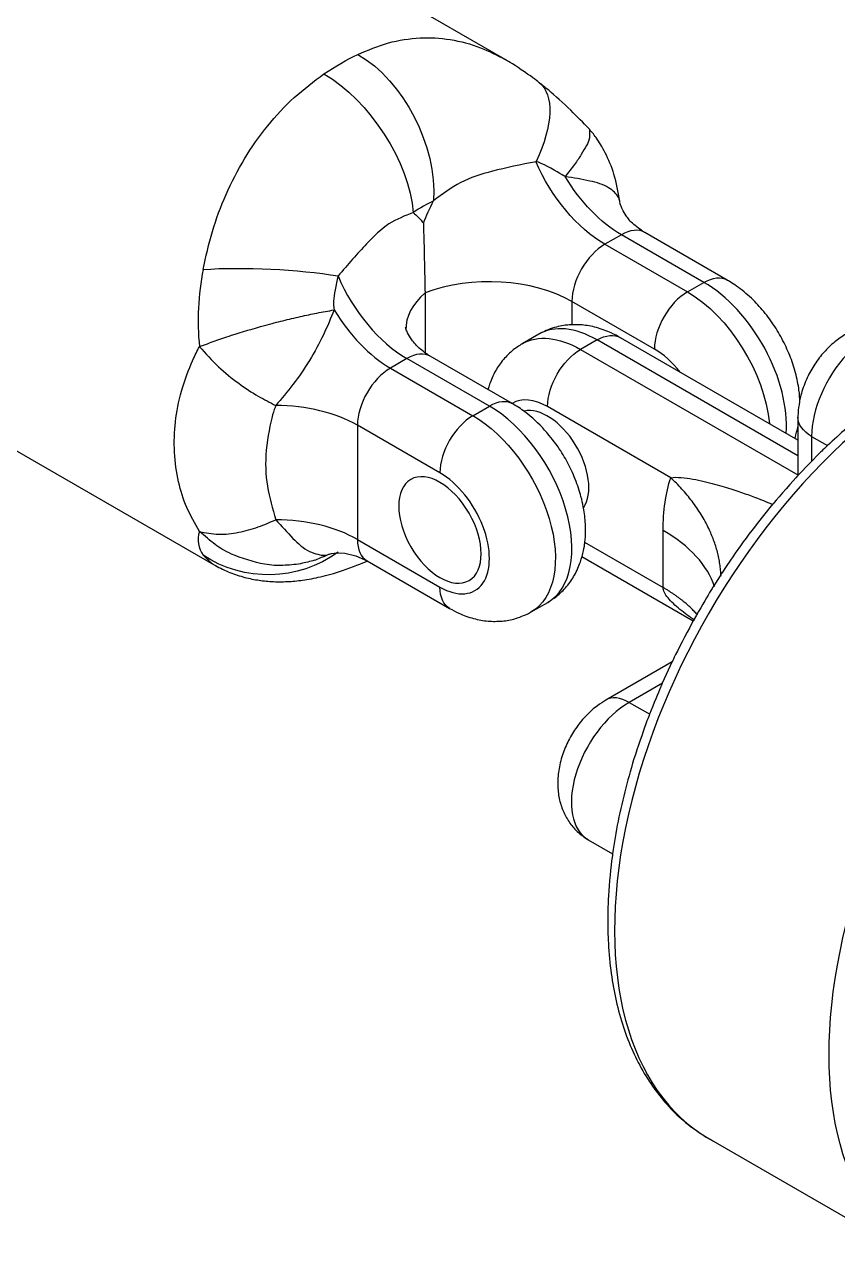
# Model space of a CAD drawing. Extents: x 0 to 11, y 0 to 8.5.
# Drawn here: x 6.402 to 6.859, y 6.547 to 7.243 of the extents above; entities that cross this region are included whole.
import ezdxf

# ---------------------------------------------------------------- set-up
doc = ezdxf.new("R2010")
doc.units = 0
doc.header["$LTSCALE"] = 0.5
doc.header["$MEASUREMENT"] = 0
doc.layers.add('TANGENT_LINES', color=7, linetype='CONTINUOUS')
doc.layers.add('VISIBLE', color=7, linetype='CONTINUOUS')

msp = doc.modelspace()

# ---------------------------------------------------------------- linework, layer by layer
at = {"layer": 'TANGENT_LINES'}
for p, q in [((6.7373, 7.12509), (6.72802, 7.11973)), ((6.7837, 7.0983), (6.7373, 7.12509)), ((6.72802, 7.11973), (6.77442, 7.09294)), ((6.77442, 7.09294), (6.7837, 7.0983)), ((6.75586, 7.0608), (6.70946, 7.08759)), ((6.70946, 7.08759), (6.70946, 7.07431)), ((6.72365, 7.06588), (6.71437, 7.06052)), ((6.71437, 7.06052), (6.8366, 6.98996)), ((6.8366, 7.00067), (6.72365, 7.06588)), ((6.61667, 7.05544), (6.60739, 7.05008)), ((6.66306, 7.02865), (6.61667, 7.05544)), ((6.60739, 7.05008), (6.65379, 7.02329)), ((6.65379, 7.02329), (6.66306, 7.02865)), ((6.76504, 6.98841), (6.69581, 7.02838)), ((6.63523, 6.99115), (6.58883, 7.01794)), ((6.58883, 7.01794), (6.58883, 6.95365)), ((6.84429, 7.01166), (6.84429, 6.99758)), ((6.84429, 7.01166), (6.8533, 7.00646)), ((6.76077, 6.92658), (6.76077, 6.95873)), ((6.58883, 6.95365), (6.63523, 6.92686)), ((6.71663, 6.95207), (6.76077, 6.92658)), ((6.57018, 6.94474), (6.572, 6.94507)), ((6.76038, 6.87278), (6.74165, 6.86197)), ((6.74165, 6.86197), (6.7532, 6.8553))]:
    msp.add_line(p, q, dxfattribs=at)
for centre, radius, start, end in [((6.64625, 7.07694), 0.14701, 168.78003, 185.79932), ((6.51376, 6.95342), 0.01454, 161.30107, 216.32402)]:
    msp.add_arc(centre, radius, start, end, dxfattribs=at)
at = {"layer": 'TANGENT_LINES', "extrusion": (0, 0, -1)}
for centre, major_axis, ratio, start_param, end_param in [((6.57955, 7.08759), (-0.08202, -0.14206), 0.57735, 2.273852, 2.438537), ((6.58527, 7.17098), (-0.02849, 0.05911), 0.622881, 0.740694, 2.31149), ((6.57382, 7.16437), (-0.03662, 0.05445), 0.527907, 0.823315, 2.394111), ((6.65052, 7.15912), (0.04043, 0.05168), 0.446006, 0.000461, 1.10512), ((6.72802, 7.17331), (-0.03281, 0.05683), 0.57735, 3.926991, 4.915423), ((6.7373, 7.17866), (-0.03281, 0.05683), 0.57735, 3.926991, 4.678379), ((6.68162, 7.12509), (-0.04593, -0.07956), 0.57735, 1.326498, 1.478891), ((6.57027, 7.0608), (-0.04593, -0.07956), 0.57735, 3.233498, 3.385891), ((6.53917, 7.09483), (-0.06555, 0.00305), 0.16695, 0.961055, 2.195547), ((6.7837, 7.07687), (-0.01312, -0.02273), 0.57735, 2.356194, 3.141833), ((6.77442, 7.03937), (-0.03281, 0.05683), 0.57735, 0.785398, 2.242453), ((6.71437, 7.00695), (-0.03281, 0.05683), 0.57735, 6.282992, 7.068583), ((6.72365, 7.04445), (-0.01312, -0.02273), 0.57735, 2.356194, 3.141593), ((6.71437, 7.03909), (-0.01312, -0.02273), 0.57735, 0.785398, 2.356194), ((7.03503, 6.76858), (-0.12795, -0.22162), 0.57735, 0, 3.141593), ((6.65379, 6.96972), (-0.03281, 0.05683), 0.57735, 0.785398, 3.141399), ((6.86285, 7.02238), (0.02625, 0), 0.57735, 2.356194, 3.141877), ((6.85357, 6.90515), (-0.06562, 0.11365), 0.57735, 5.497787, 5.80248), ((6.53917, 6.99839), (0.06338, 0.01697), 0.984225, 1.196004, 2.430497), ((6.65379, 6.93757), (-0.01312, -0.02273), 0.57735, 0.000185, 0.785398)]:
    msp.add_ellipse(centre, major_axis=major_axis, ratio=ratio, start_param=start_param, end_param=end_param, dxfattribs=at)
at = {"layer": 'TANGENT_LINES'}
for centre, major_axis, start_param, end_param in [((6.62595, 7.0608), (0.04921, 0.08524), 0.703055, 0.867741), ((6.7373, 7.10366), (0.01312, 0.02273), 0, 0.785398), ((6.72802, 7.0983), (0.01312, 0.02273), 0.785398, 2.356194), ((6.66306, 7.0608), (-0.06562, 0), 3.926991, 5.296429), ((6.61667, 7.10902), (0.03281, -0.05683), 4.509355, 5.497787), ((6.91439, 6.83823), (0.12795, 0.22162), 0, 3.141593), ((6.7837, 7.04472), (0.03281, -0.05683), 0.698786, 2.356194), ((6.68162, 7.07151), (-0.06562, 0), 5.699145, 6.283969), ((6.77442, 7.07151), (0.01312, 0.02273), 0.785398, 2.356194), ((6.60739, 7.10366), (0.03281, -0.05683), 4.746399, 5.497787), ((6.87677, 7.03041), (0.02297, 0.03978), 0, 2.356194), ((6.72365, 7.01231), (0.03281, -0.05683), 2.356194, 3.141593), ((6.75586, 7.02865), (0.01969, -0.0341), 1.812545, 2.356194), ((6.61667, 7.03401), (0.01312, 0.02273), 0, 0.785398), ((6.60739, 7.02865), (0.01312, 0.02273), 0.785398, 2.356194), ((6.69581, 6.99623), (0.01969, -0.0341), 2.356194, 3.156541), ((6.54243, 6.99115), (-0.06562, 0), 3.926991, 4.70457), ((6.66306, 7.00722), (0.01312, 0.02273), 0.00143, 0.785398), ((6.66306, 6.97508), (0.03281, -0.05683), 0, 2.356194), ((6.65379, 7.00186), (0.01312, 0.02273), 0.785398, 2.356194), ((6.63523, 6.959), (0.01969, -0.0341), 5.497787, 8.63938), ((6.54243, 6.92686), (-0.06562, 0), 3.926991, 4.70457), ((6.68653, 6.91587), (-0.10499, 0), 3.326397, 3.926991), ((6.60739, 6.96436), (0.01312, 0.02273), 2.356194, 3.141593), ((6.74165, 6.82447), (0.02297, 0.03978), 0.785398, 3.141593), ((6.74165, 6.84054), (0.01312, -0.02273), 2.356194, 3.141914)]:
    msp.add_ellipse(centre, major_axis=major_axis, ratio=0.57735, start_param=start_param, end_param=end_param, dxfattribs=at)
for points, knots in [([(6.58909, 7.22658), (6.59472, 7.22896), (6.60594, 7.23371), (6.62403, 7.23641), (6.64097, 7.23554), (6.6582, 7.23092), (6.66747, 7.22602), (6.67195, 7.22366)], [0, 0, 0, 0, 0.205912, 0.410307, 0.608648, 0.810666, 1, 1, 1, 1]), ([(6.50205, 7.10554), (6.50363, 7.11272), (6.50679, 7.12709), (6.51453, 7.14793), (6.52491, 7.16814), (6.53798, 7.18663), (6.55278, 7.20276), (6.56428, 7.21131), (6.57001, 7.21556)], [0, 0, 0, 0, 0.166341, 0.333225, 0.502073, 0.670667, 0.836099, 1, 1, 1, 1]), ([(6.71898, 7.18482), (6.71904, 7.18479), (6.71935, 7.18462), (6.71979, 7.17893), (6.71757, 7.17535), (6.71474, 7.17003), (6.71095, 7.16456), (6.70748, 7.16015), (6.70563, 7.1578)], [0, 0, 0, 0, 0.039664, 0.215145, 0.382047, 0.56916, 0.770805, 1, 1, 1, 1]), ([(6.68927, 7.16621), (6.68081, 7.1645), (6.66498, 7.16129), (6.64663, 7.15548), (6.63663, 7.14794), (6.63167, 7.14419)], [0, 0, 0, 0, 0.366662, 0.68552, 1, 1, 1, 1]), ([(6.70563, 7.1578), (6.70551, 7.15791), (6.70488, 7.15844), (6.69251, 7.16547), (6.69008, 7.16603), (6.68927, 7.16621)], [0, 0, 0, 0, 0.139822, 0.712089, 1, 1, 1, 1]), ([(6.73637, 7.144), (6.7362, 7.14476), (6.73575, 7.1468), (6.73006, 7.15248), (6.71934, 7.15564), (6.71036, 7.15705), (6.70563, 7.1578)], [0, 0, 0, 0, 0.140698, 0.378227, 0.671863, 1, 1, 1, 1]), ([(6.62022, 7.13758), (6.61551, 7.13573), (6.60582, 7.13193), (6.59355, 7.11986), (6.58343, 7.10825), (6.57792, 7.10192)], [0, 0, 0, 0, 0.300837, 0.618988, 1, 1, 1, 1]), ([(6.57792, 7.10192), (6.57673, 7.0966), (6.5749, 7.08844), (6.5756, 7.08378), (6.57569, 7.08303), (6.57571, 7.08279)], [0, 0, 0, 0, 0.564168, 0.864842, 1, 1, 1, 1]), ([(6.49999, 7.06208), (6.50299, 7.06322), (6.50905, 7.06553), (6.51794, 7.06858), (6.53672, 7.07417), (6.54654, 7.07666), (6.55687, 7.07912), (6.56601, 7.08107), (6.57246, 7.08222), (6.57571, 7.08279)], [0, 0, 0, 0, 0.131709, 0.266241, 0.455345, 0.595819, 0.733137, 0.865204, 1, 1, 1, 1]), ([(6.57571, 7.08279), (6.57383, 7.07816), (6.56999, 7.06869), (6.56216, 7.05422), (6.55283, 7.04073), (6.5462, 7.03288), (6.54294, 7.02903)], [0, 0, 0, 0, 0.2447, 0.499711, 0.754493, 1, 1, 1, 1]), ([(6.49999, 6.95808), (6.49745, 6.96254), (6.49239, 6.97145), (6.4878, 6.98612), (6.48544, 7.00273), (6.48614, 7.02007), (6.48929, 7.03687), (6.49575, 7.05408), (6.49876, 7.05976), (6.49999, 7.06208)], [0, 0, 0, 0, 0.142418, 0.28459, 0.433385, 0.584268, 0.737036, 0.892264, 1, 1, 1, 1]), ([(6.49999, 7.06208), (6.50348, 7.05821), (6.51037, 7.05057), (6.52184, 7.04143), (6.53284, 7.03414), (6.53967, 7.03069), (6.54294, 7.02903)], [0, 0, 0, 0, 0.267342, 0.527277, 0.773025, 1, 1, 1, 1]), ([(6.54294, 7.02903), (6.54237, 7.02758), (6.54073, 7.02337), (6.53666, 7.0032), (6.53738, 6.98365), (6.5411, 6.97099), (6.54294, 6.96474)], [0, 0, 0, 0, 0.150215, 0.43418, 0.720511, 1, 1, 1, 1]), ([(6.76504, 6.98841), (6.76677, 6.98868), (6.76884, 6.98865), (6.77313, 6.9883), (6.77534, 6.98798), (6.78185, 6.98682), (6.78598, 6.98581), (6.79346, 6.98377), (6.79685, 6.98274), (6.80302, 6.98074), (6.8058, 6.97978), (6.81352, 6.97699), (6.81782, 6.97529), (6.82194, 6.97358), (6.82217, 6.97349), (6.8224, 6.97339)], [2.0812368, 2.0812368, 2.0812368, 2.0812368, 2.1439341, 2.1439341, 2.2066313, 2.2066313, 2.3320258, 2.3320258, 2.4574202, 2.4574202, 2.5828147, 2.5828147, 2.8336036, 2.8336036, 2.84855, 2.84855, 2.84855, 2.84855]), ([(6.49999, 6.95808), (6.50353, 6.95738), (6.5107, 6.95594), (6.52214, 6.95748), (6.53311, 6.96046), (6.5397, 6.96333), (6.54294, 6.96474)], [0, 0, 0, 0, 0.247118, 0.501078, 0.754465, 1, 1, 1, 1]), ([(6.54294, 6.96474), (6.5462, 6.96113), (6.55244, 6.95422), (6.56048, 6.94642), (6.56957, 6.9446), (6.57008, 6.94472), (6.57018, 6.94474)], [0, 0, 0, 0, 0.351849, 0.672765, 0.938838, 1, 1, 1, 1]), ([(6.56471, 6.94198), (6.56219, 6.94125), (6.55687, 6.93971), (6.54652, 6.93889), (6.5366, 6.93905), (6.51762, 6.94495), (6.50884, 6.95048), (6.50297, 6.95552), (6.49999, 6.95808)], [0, 0, 0, 0, 0.140647, 0.296342, 0.454978, 0.672145, 0.833626, 1, 1, 1, 1]), ([(6.50789, 6.93954), (6.50776, 6.9396), (6.50717, 6.93986), (6.50429, 6.94264), (6.50205, 6.94481)], [0, 0, 0, 0, 0.220031, 1, 1, 1, 1]), ([(6.7784, 6.90823), (6.77833, 6.90827), (6.77827, 6.90832), (6.77555, 6.91018), (6.7728, 6.91219), (6.76765, 6.91642), (6.76525, 6.91866), (6.76179, 6.92293), (6.76077, 6.92495), (6.76077, 6.92658)], [3.1415927, 3.1415927, 3.1415927, 3.1415927, 3.1435739, 3.1435739, 3.2235173, 3.2235173, 3.3034608, 3.3034608, 3.3834042, 3.3834042, 3.3834042, 3.3834042])]:
    msp.add_open_spline(points, degree=3, knots=knots, dxfattribs=at)
for points, weights in [([(6.79335, 6.93306), (6.79211, 6.96295), (6.76504, 6.98841)], [0.854205305172, 0.863324300463, 1]), ([(6.78006, 6.91126), (6.77252, 6.9198), (6.76077, 6.92658)], [0.902812222578, 0.938487417505, 1])]:
    msp.add_rational_spline(points, weights, degree=2, dxfattribs=at)
at = {"layer": 'VISIBLE'}
for p, q in [((6.67197, 7.22364), (6.40174, 7.37966)), ((6.73662, 7.14208), (6.73637, 7.144)), ((6.7377, 7.1396), (6.73751, 7.14001)), ((6.79682, 7.0996), (6.75043, 7.12639)), ((6.2377, 7.09553), (6.50793, 6.93952)), ((6.62688, 7.0924), (6.62688, 7.05886)), ((6.69084, 7.06913), (6.68156, 7.06377)), ((6.8366, 7.00955), (6.73678, 7.06718)), ((6.67619, 7.02995), (6.62979, 7.05674)), ((6.8366, 7.02238), (6.8366, 6.98971)), ((6.69495, 7.01428), (6.69411, 7.01523)), ((6.84898, 7.00243), (6.84339, 6.99684)), ((6.84339, 6.99684), (6.83675, 6.98988)), ((6.56477, 6.942), (6.56539, 6.94224)), ((6.57265, 6.94518), (6.56992, 6.94393)), ((6.56996, 6.94424), (6.57206, 6.94508)), ((6.572, 6.94507), (6.57336, 6.94554)), ((6.57314, 6.94545), (6.57316, 6.94545)), ((6.57575, 6.94598), (6.57718, 6.94609)), ((6.71507, 6.94409), (6.77773, 6.90792)), ((6.59426, 6.94163), (6.64066, 6.91484)), ((6.79283, 6.9332), (6.78888, 6.92697)), ((6.68659, 6.91289), (6.69587, 6.91825)), ((6.77945, 6.91104), (6.77771, 6.90793)), ((6.76594, 6.88487), (6.72853, 6.86327)), ((6.76586, 6.88489), (6.76032, 6.8728)), ((6.71869, 6.78469), (6.73233, 6.77682)), ((6.78644, 6.6166), (6.90707, 6.54696))]:
    msp.add_line(p, q, dxfattribs=at)
at = {"layer": 'VISIBLE', "flags": 128}
for points in [[(6.57316, 6.94545), (6.57316, 6.94545), (6.57429, 6.94575), (6.57575, 6.94598)], [(6.57718, 6.94609), (6.57718, 6.94609), (6.58181, 6.94589), (6.58787, 6.9445), (6.59426, 6.94163)]]:
    msp.add_lwpolyline(points, dxfattribs=at)
at = {"layer": 'VISIBLE'}
msp.add_arc((6.63538, 6.96245), 0.07896, 41.9426, 52.9026, dxfattribs=at)
for centre, major_axis, start_param, end_param in [((6.31972, 7.2376), (0.08202, 0.14206), 0, 3.141593), ((6.69581, 6.99623), (0.0164, -0.02841), 0.281452, 2.960449)]:
    msp.add_ellipse(centre, major_axis=major_axis, ratio=0.57735, start_param=start_param, end_param=end_param, dxfattribs=at)
at = {"layer": 'VISIBLE', "extrusion": (0, 0, -1)}
msp.add_ellipse((6.63523, 6.959), major_axis=(-0.0164, 0.02841), ratio=0.57735, dxfattribs=at)
at = {"layer": 'VISIBLE'}
for points, knots in [([(6.69092, 7.21082), (6.69007, 7.21151), (6.68761, 7.21351), (6.67479, 7.22209), (6.67264, 7.22328), (6.67197, 7.22364)], [0, 0, 0, 0, 0.267638, 0.77215, 1, 1, 1, 1]), ([(6.719, 7.1848), (6.71582, 7.18811), (6.70923, 7.19498), (6.69669, 7.20628), (6.69268, 7.20944), (6.69111, 7.21067)], [0, 0, 0, 0, 0.362177, 0.751398, 1, 1, 1, 1]), ([(6.73638, 7.14394), (6.73545, 7.14914), (6.73367, 7.1591), (6.72854, 7.17102), (6.72335, 7.17972), (6.72033, 7.18325), (6.71898, 7.18483)], [0, 0, 0, 0, 0.29713, 0.569331, 0.807293, 1, 1, 1, 1]), ([(6.73751, 7.14001), (6.73721, 7.14075), (6.73673, 7.14195), (6.73661, 7.14255), (6.73656, 7.14278)], [0, 0, 0, 0, 0.62053, 1, 1, 1, 1]), ([(6.75043, 7.12639), (6.75037, 7.12641), (6.75004, 7.12658), (6.74354, 7.13103), (6.74002, 7.13545), (6.73843, 7.1383), (6.7377, 7.1396)], [0, 0, 0, 0, 0.06927, 0.412726, 0.730826, 1, 1, 1, 1]), ([(6.62595, 7.13158), (6.62595, 7.13155), (6.62594, 7.13121), (6.62654, 7.10959), (6.62677, 7.09813), (6.62688, 7.0924)], [0, 0, 0, 0, 0.043483, 0.522037, 1, 1, 1, 1]), ([(6.83774, 7.03111), (6.83761, 7.03318), (6.83734, 7.03781), (6.83537, 7.04767), (6.83214, 7.05724), (6.82771, 7.06674), (6.82229, 7.07565), (6.81579, 7.08398), (6.80887, 7.09115), (6.80047, 7.09748), (6.79783, 7.09901), (6.79682, 7.0996)], [0, 0, 0, 0, 0.094896, 0.211592, 0.330041, 0.449273, 0.568754, 0.68814, 0.807183, 0.925982, 1, 1, 1, 1]), ([(6.7095, 7.07446), (6.70884, 7.07443), (6.70698, 7.07434), (6.69965, 7.07339), (6.69196, 7.06981), (6.69103, 7.06925), (6.69078, 7.06909)], [0, 0, 0, 0, 0.182658, 0.518592, 0.869535, 1, 1, 1, 1]), ([(6.73678, 7.06718), (6.73513, 7.06809), (6.73148, 7.0701), (6.72336, 7.07313), (6.71528, 7.07451), (6.7113, 7.07447), (6.7095, 7.07446)], [0, 0, 0, 0, 0.228905, 0.506685, 0.776714, 1, 1, 1, 1]), ([(6.89975, 7.07018), (6.89855, 7.07084), (6.89582, 7.07233), (6.88885, 7.07441), (6.88203, 7.07483), (6.87511, 7.07397), (6.8684, 7.07181), (6.86186, 7.06838), (6.85557, 7.06361), (6.84974, 7.05759), (6.84468, 7.05039), (6.84073, 7.04297), (6.83799, 7.03424), (6.83758, 7.03199), (6.83743, 7.03117)], [0, 0, 0, 0, 0.066015, 0.15055, 0.233659, 0.316364, 0.39981, 0.48525, 0.573662, 0.664997, 0.757894, 0.851543, 0.945917, 1, 1, 1, 1]), ([(6.62671, 7.05874), (6.62571, 7.05949), (6.62346, 7.06119), (6.61924, 7.06592), (6.61708, 7.06969), (6.61611, 7.07227), (6.61597, 7.0729), (6.61592, 7.07313)], [0, 0, 0, 0, 0.219249, 0.494289, 0.727026, 0.902529, 1, 1, 1, 1]), ([(6.68154, 7.06376), (6.6796, 7.06252), (6.67561, 7.05996), (6.67006, 7.05409), (6.66591, 7.04796), (6.66288, 7.04039), (6.6624, 7.03857), (6.66222, 7.03793)], [0, 0, 0, 0, 0.209849, 0.432629, 0.654315, 0.877661, 1, 1, 1, 1]), ([(6.62979, 7.05674), (6.62973, 7.05677), (6.62945, 7.05693), (6.6279, 7.05795), (6.62671, 7.05874)], [0, 0, 0, 0, 0.229915, 1, 1, 1, 1]), ([(6.88602, 7.0337), (6.88374, 7.03205), (6.87824, 7.02808), (6.86374, 7.0163), (6.85661, 7.00967), (6.85327, 7.00656)], [0, 0, 0, 0, 0.273863, 0.659393, 1, 1, 1, 1]), ([(6.68301, 7.02543), (6.68188, 7.02625), (6.67964, 7.02789), (6.67733, 7.02927), (6.67619, 7.02995)], [0, 0, 0, 0, 0.504991, 1, 1, 1, 1]), ([(6.83743, 7.03117), (6.83711, 7.02888), (6.83659, 7.02513), (6.8366, 7.02315), (6.8366, 7.02238)], [0, 0, 0, 0, 0.607819, 1, 1, 1, 1]), ([(6.71587, 6.97209), (6.71551, 6.97387), (6.71466, 6.97799), (6.71151, 6.98777), (6.70688, 6.99727), (6.70244, 7.00512), (6.69518, 7.01404), (6.69498, 7.01426), (6.69495, 7.01428)], [0, 0, 0, 0, 0.153761, 0.357404, 0.56239, 0.767808, 0.97306, 1, 1, 1, 1]), ([(6.83486, 7.01059), (6.83495, 7.01081), (6.83525, 7.01162), (6.83611, 7.01502), (6.83673, 7.01747)], [0, 0, 0, 0, 0.27865, 1, 1, 1, 1]), ([(6.85327, 7.00656), (6.852, 7.00535), (6.85005, 7.00348), (6.84926, 7.0027), (6.84898, 7.00243)], [0, 0, 0, 0, 0.645865, 1, 1, 1, 1]), ([(6.83675, 6.98988), (6.83668, 6.98982), (6.83625, 6.98938), (6.82308, 6.97443), (6.82244, 6.9736), (6.82231, 6.97343)], [0, 0, 0, 0, 0.12546, 0.820064, 1, 1, 1, 1]), ([(6.71676, 6.95208), (6.71695, 6.95409), (6.71739, 6.9585), (6.71666, 6.96795), (6.7161, 6.97091), (6.71587, 6.97209)], [0, 0, 0, 0, 0.334195, 0.73501, 1, 1, 1, 1]), ([(6.82231, 6.97343), (6.81847, 6.96871), (6.81066, 6.95908), (6.79879, 6.94236), (6.79459, 6.93591), (6.79283, 6.9332)], [0, 0, 0, 0, 0.358235, 0.730852, 1, 1, 1, 1]), ([(6.71521, 6.9441), (6.7157, 6.94624), (6.7165, 6.9497), (6.71668, 6.95143), (6.71676, 6.95208)], [0, 0, 0, 0, 0.618108, 1, 1, 1, 1]), ([(6.56539, 6.94224), (6.56655, 6.94273), (6.56849, 6.94356), (6.56954, 6.94404), (6.56996, 6.94424)], [0, 0, 0, 0, 0.599147, 1, 1, 1, 1]), ([(6.69594, 6.91829), (6.69786, 6.91952), (6.70182, 6.92207), (6.70738, 6.92793), (6.71153, 6.93406), (6.71455, 6.94163), (6.71504, 6.94345), (6.71521, 6.9441)], [0, 0, 0, 0, 0.209297, 0.432233, 0.654074, 0.877576, 1, 1, 1, 1]), ([(6.50795, 6.9395), (6.51063, 6.93809), (6.51595, 6.93528), (6.52438, 6.93246), (6.53255, 6.9307), (6.54057, 6.92983), (6.54958, 6.92982), (6.55805, 6.93061), (6.56863, 6.93261), (6.57941, 6.93544), (6.59356, 6.94109), (6.5942, 6.94138), (6.5943, 6.94143)], [0, 0, 0, 0, 0.103996, 0.20691, 0.306443, 0.40468, 0.507773, 0.608944, 0.719709, 0.843659, 0.974063, 1, 1, 1, 1]), ([(6.78888, 6.92697), (6.78853, 6.92641), (6.7873, 6.92446), (6.78273, 6.91664), (6.77945, 6.91104)], [0, 0, 0, 0, 0.283517, 1, 1, 1, 1]), ([(6.64066, 6.91484), (6.6423, 6.91394), (6.64593, 6.91193), (6.6542, 6.90889), (6.66217, 6.90746), (6.67039, 6.90756), (6.67742, 6.90862), (6.68551, 6.91222), (6.68638, 6.91276), (6.68662, 6.91291)], [0, 0, 0, 0, 0.136637, 0.302448, 0.463633, 0.621562, 0.777606, 0.940622, 1, 1, 1, 1]), ([(6.77771, 6.90793), (6.77762, 6.90777), (6.77712, 6.9069), (6.76752, 6.88853), (6.76626, 6.88577), (6.76586, 6.88489)], [0, 0, 0, 0, 0.131477, 0.725997, 1, 1, 1, 1]), ([(6.76032, 6.8728), (6.76003, 6.87213), (6.75901, 6.86986), (6.75556, 6.86134), (6.75312, 6.85531)], [0, 0, 0, 0, 0.29221, 1, 1, 1, 1]), ([(6.72853, 6.86327), (6.72699, 6.86232), (6.72359, 6.86023), (6.71736, 6.85471), (6.71199, 6.84818), (6.70741, 6.84064), (6.70395, 6.83248), (6.7018, 6.82365), (6.70127, 6.81556), (6.70212, 6.80788), (6.70425, 6.80088), (6.7078, 6.79452), (6.71185, 6.78943), (6.71781, 6.78516), (6.7186, 6.78473), (6.71881, 6.78462)], [0, 0, 0, 0, 0.069475, 0.152972, 0.238081, 0.324119, 0.410804, 0.498267, 0.581014, 0.661444, 0.739968, 0.817433, 0.894427, 0.971293, 1, 1, 1, 1]), ([(6.75312, 6.85531), (6.75273, 6.85432), (6.75148, 6.85111), (6.74462, 6.83171), (6.73971, 6.8142), (6.73521, 6.79517), (6.73328, 6.7829), (6.73232, 6.77682)], [0, 0, 0, 0, 0.102831, 0.330659, 0.556476, 0.779873, 1, 1, 1, 1]), ([(6.73232, 6.77682), (6.73232, 6.7768), (6.73229, 6.77658), (6.72984, 6.75746), (6.72961, 6.74263), (6.7296, 6.73991), (6.7296, 6.73911)], [0, 0, 0, 0, 0.027419, 0.439861, 0.835054, 1, 1, 1, 1]), ([(6.7296, 6.73911), (6.72961, 6.73635), (6.72964, 6.72986), (6.73082, 6.71319), (6.73331, 6.69787), (6.73705, 6.68282), (6.74201, 6.66894), (6.74818, 6.65612), (6.75546, 6.64457), (6.76394, 6.63426), (6.77292, 6.62563), (6.78336, 6.61827), (6.78721, 6.61616), (6.78877, 6.6153)], [0, 0, 0, 0, 0.076043, 0.179183, 0.280392, 0.379607, 0.476842, 0.57216, 0.665694, 0.757657, 0.848361, 0.93822, 1, 1, 1, 1])]:
    msp.add_open_spline(points, degree=3, knots=knots, dxfattribs=at)

doc.saveas('drawing.dxf')
